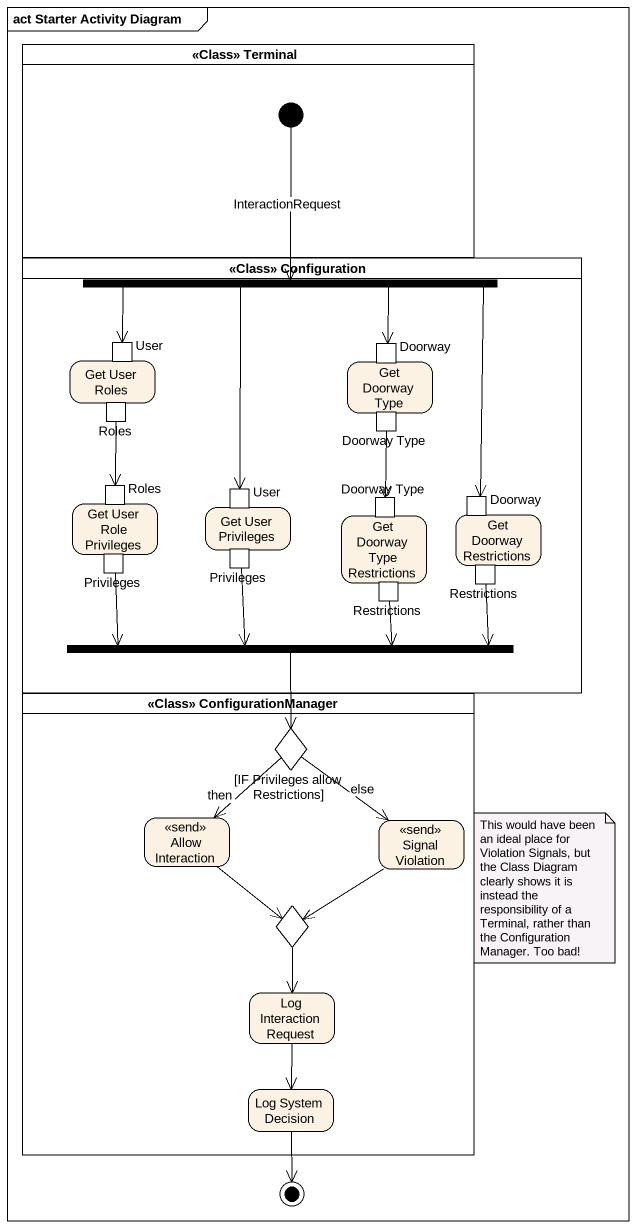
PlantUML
@startuml
mainframe act Starter Activity Diagram
hide empty description
state "<<Class>> Terminal" as Class_Terminal <<partition>> {
  state initial1 <<start>>
}
state "<<Class>> Configuration" as Class_Configuration <<partition>> {
  state fork1 <<fork>>
  state "Get User Roles" as Get_User_Roles {
    state User <<inputPin>>
    state Roles <<outputPin>>
  }
  state "Get Doorway Type" as Get_Doorway_Type {
    state Doorway <<inputPin>>
    state "Doorway Type" as Doorway_Type <<outputPin>>
  }
  state "Get User Role Privileges" as Get_User_Role_Privileges {
    state "Roles" as Roles_2 <<inputPin>>
    state Privileges <<outputPin>>
  }
  state "Get User Privileges" as Get_User_Privileges {
    state "User" as User_2 <<inputPin>>
    state "Privileges" as Privileges_2 <<outputPin>>
  }
  state "Get Doorway Type Restrictions" as Get_Doorway_Type_2 {
    state "Doorway Type" as Doorway_Type_2 <<inputPin>>
    state "Restrictions" as Restrictions_2 <<outputPin>>
  }
  state "Get Doorway Restrictions" as Get_Doorway_Restrictions {
    state "Doorway" as Doorway_2 <<inputPin>>
    state Restrictions <<outputPin>>
  }
  state fork2 <<join>>
}
state "<<Class>> ConfigurationManager" as Class_ConfigurationManager <<partition>> {
  state "[IF Privileges allow Restrictions]" as IF_Privileges_allow <<choice>>
  state "Allow Interaction" as Allow_Interaction <<send>>
  state "Signal Violation" as Signal_Violation <<send>>
  state choice1 <<choice>>
  state "Log Interaction Request" as Log_Interaction_Request
  state "Log System Decision" as Log_System_Decision
}
state final1 <<end>>
initial1 --> fork1 : InteractionRequest
fork1 -left-> User
fork1 --> Doorway
fork1 --> User_2
fork1 --> Doorway_2
Roles --> Roles_2
Doorway_Type --> Doorway_Type_2
Privileges -right-> fork2
Privileges_2 --> fork2
Restrictions -left-> fork2
Restrictions_2 -left-> fork2
fork2 --> IF_Privileges_allow
IF_Privileges_allow --> Allow_Interaction : then
IF_Privileges_allow --> Signal_Violation : else
Allow_Interaction --> choice1
Signal_Violation --> choice1
choice1 --> Log_Interaction_Request
Log_Interaction_Request --> Log_System_Decision
Log_System_Decision --> final1
note as N1
  This would have been an ideal place for Violation Signals, but the Class Diagram clearly shows it is instead the responsibility of a Terminal, rather than the Configuration Manager. Too bad!
end note
@enduml
